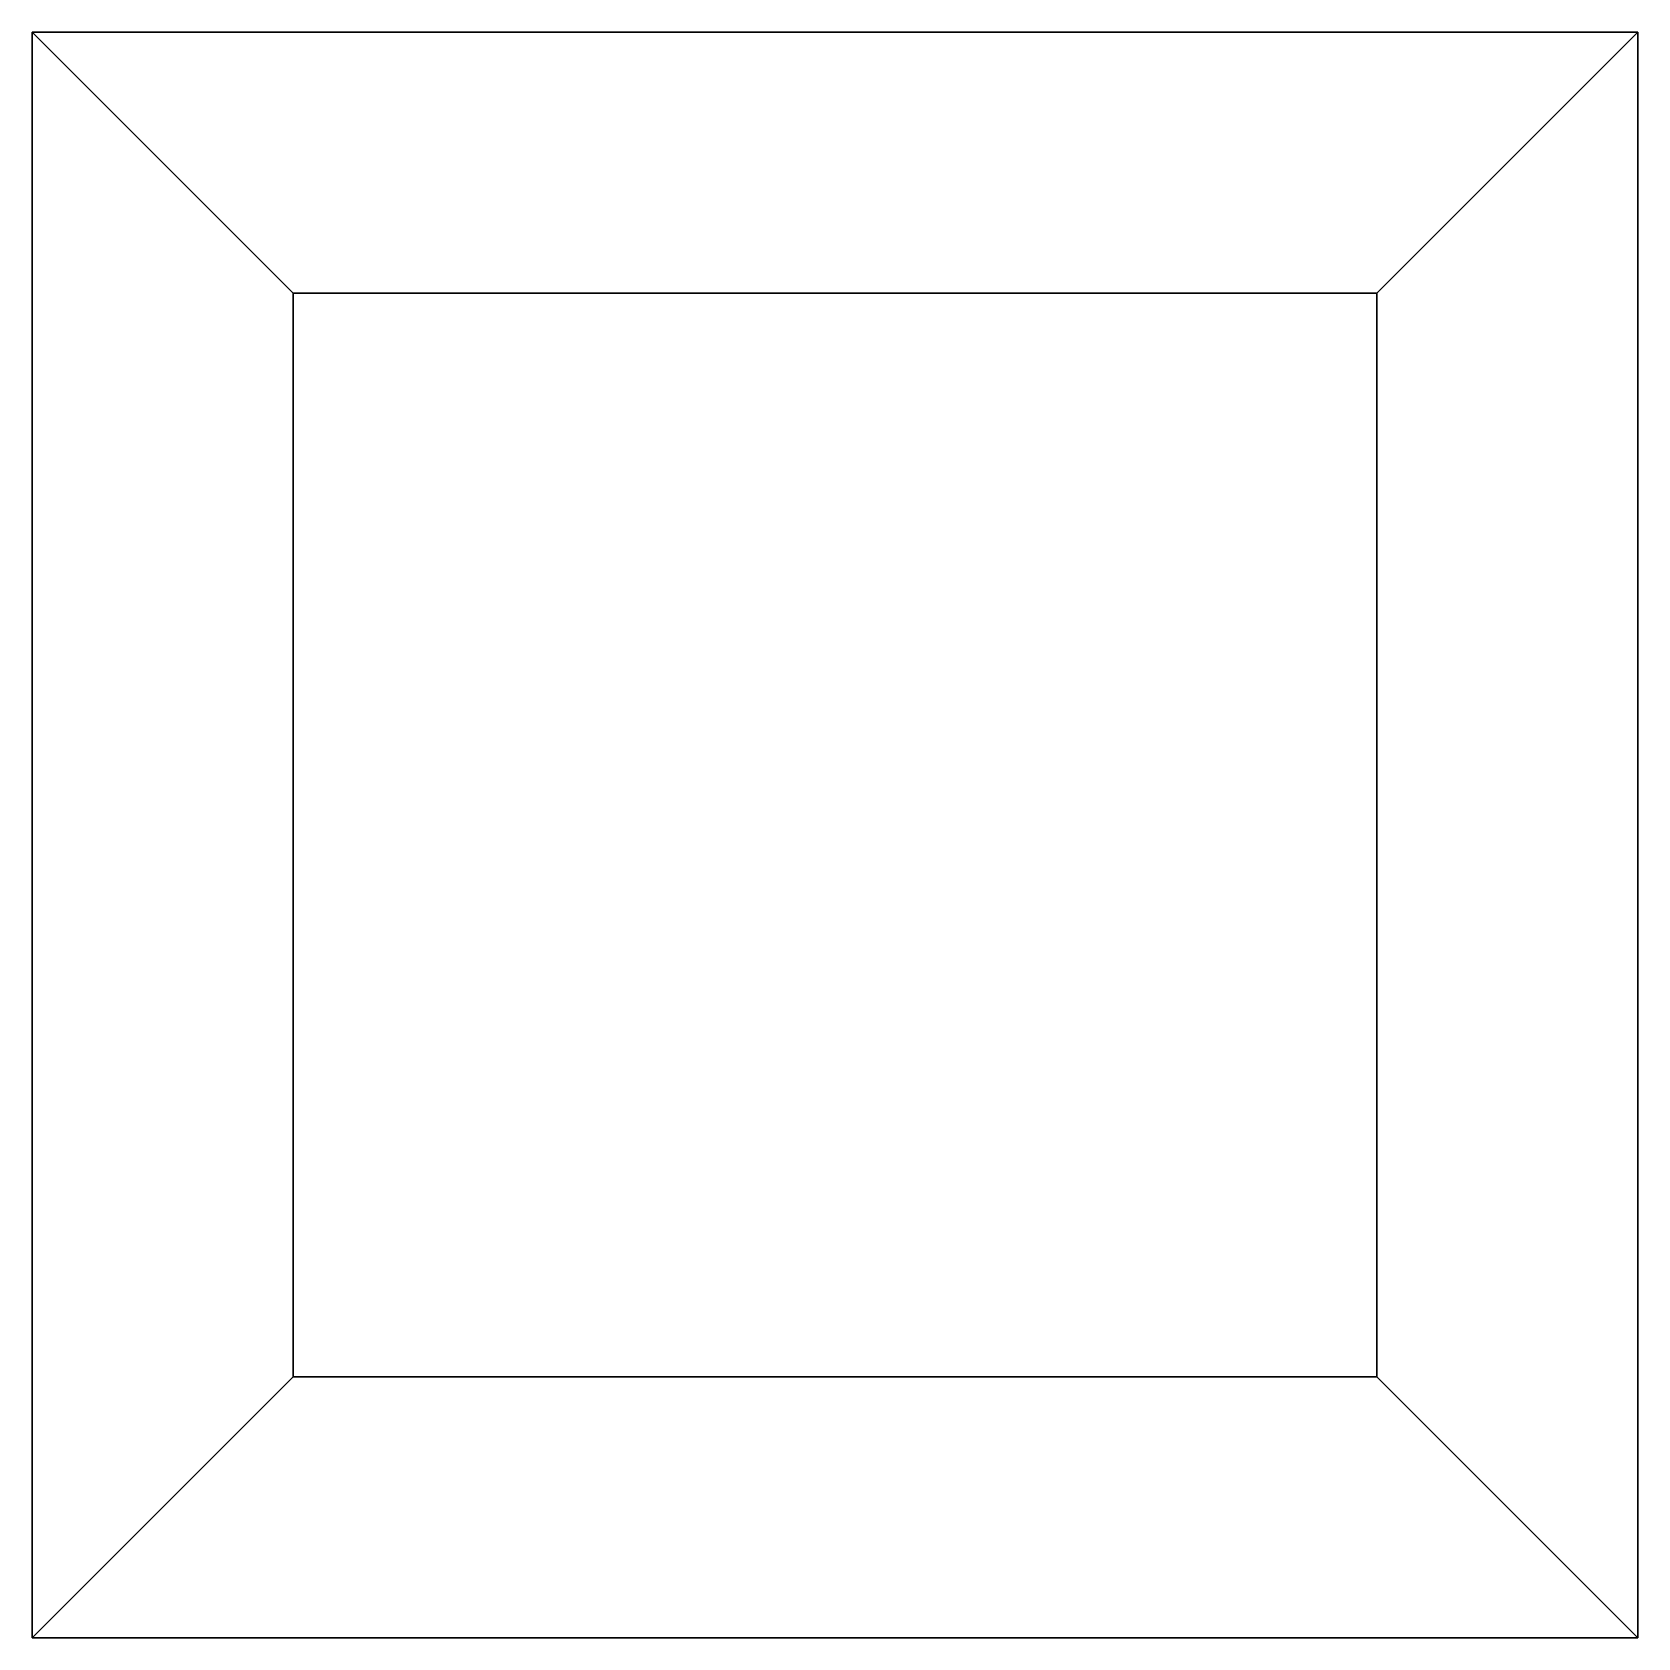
# Model space of a CAD drawing. Header units: millimetres. Extents: x -400 to 0, y -400 to 0.
import ezdxf

# ---------------------------------------------------------------- set-up
doc = ezdxf.new("R2010")
doc.units = ezdxf.units.MM
doc.layers.add('Layer1', color=10, linetype='Continuous')

msp = doc.modelspace()

# ---------------------------------------------------------------- linework, layer by layer
for p, q in [((-400, 0), (0, 0)), ((-400, -400, 24), (-400, 0, 24)), ((-400, 0, 24), (-400, 0)), ((0, 0, 24), (-400, 0, 24)), ((-400, 0, 24), (-335, 0, 24)), ((-400, -65, 24), (-400, 0, 24)), ((-400, 0, 24), (0, 0, 24)), ((-400, 0, 24), (-335, -65, 24)), ((0, 0, 24), (-65, -65, 24)), ((0, 0), (0, -400)), ((0, 0), (0, 0, 24)), ((0, -400, 24), (0, 0, 24)), ((0, 0, 24), (0, -400, 24)), ((0, 0, 24), (0, -65, 24)), ((-335, -65, 24), (-335, -335, 24)), ((-65, -65, 24), (-335, -65, 24)), ((-335, -65, 24), (-335, -65, 18)), ((-335, -335, 18), (-335, -65, 18)), ((-65, -335, 24), (-65, -65, 24)), ((-65, -65, 24), (-65, -65, 18)), ((-65, -65, 18), (-65, -335, 18)), ((-400, -400, 24), (-400, -335, 24)), ((-335, -335, 24), (-400, -400, 24)), ((-335, -335, 24), (-65, -335, 24)), ((-335, -335, 24), (-335, -335, 18)), ((-65, -335, 18), (-335, -335, 18)), ((0, -400, 24), (-65, -335, 24)), ((-65, -335, 24), (-65, -335, 18)), ((0, -335, 24), (0, -400, 24)), ((-400, -400), (-400, -400, 24)), ((0, -400, 24), (-400, -400, 24)), ((-335, -400, 24), (-400, -400, 24)), ((0, -400, 24), (-400, -400, 24)), ((0, -400, 24), (-65, -400, 24)), ((0, -400), (0, -400, 24))]:
    msp.add_line(p, q)
for points in [[(-335, -335, 24), (-400, -400, 24), (-400, 0, 24), (-335, -65, 24)], [(-335, -65, 24), (-400, 0, 24), (0, 0, 24), (-65, -65, 24)], [(-65, -65, 24), (0, 0, 24), (0, -400, 24), (-65, -335, 24)]]:
    msp.add_3dface(points)
at = {"layer": 'Layer1'}
for p, q in [((-400, -400), (-400, 0)), ((-335, -65, 18), (-65, -65, 18)), ((0, -400), (-400, -400))]:
    msp.add_line(p, q, dxfattribs=at)
for points in [[(-335, -335, 24), (-400, -400, 24), (-400, 0, 24), (-335, -65, 24)], [(-335, -65, 24), (-400, 0, 24), (0, 0, 24), (-65, -65, 24)], [(-400, 0), (-400, 0, 24), (-400, -400, 24), (-400, -400)], [(0, 0), (0, 0, 24), (-400, 0, 24), (-400, 0)], [(0, 0), (-400, 0), (-400, -400), (0, -400)], [(-65, -65, 24), (0, 0, 24), (0, -400, 24), (-65, -335, 24)], [(0, -400), (0, -400, 24), (0, 0, 24), (0, 0)], [(-335, -65, 18), (-335, -65, 24), (-65, -65, 24), (-65, -65, 18)], [(-335, -335, 18), (-335, -335, 24), (-335, -65, 24), (-335, -65, 18)], [(-335, -65, 18), (-65, -65, 18), (-65, -335, 18), (-335, -335, 18)], [(-65, -65, 18), (-65, -65, 24), (-65, -335, 24), (-65, -335, 18)], [(-65, -335, 24), (0, -400, 24), (-400, -400, 24), (-335, -335, 24)], [(-65, -335, 18), (-65, -335, 24), (-335, -335, 24), (-335, -335, 18)], [(-400, -400), (-400, -400, 24), (0, -400, 24), (0, -400)]]:
    msp.add_3dface(points, dxfattribs=at)

doc.saveas('drawing.dxf')
